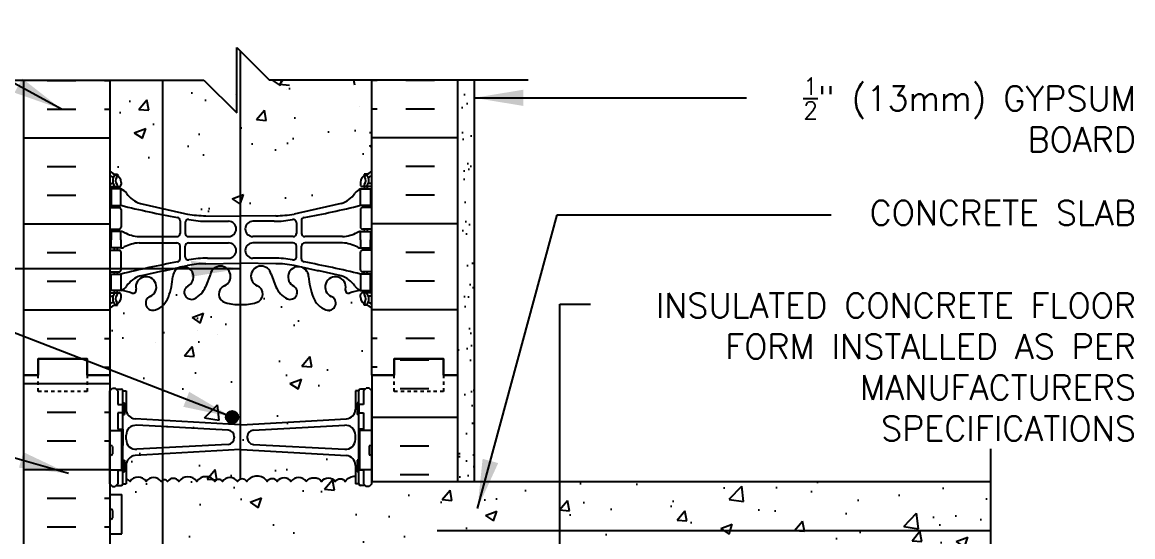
# Model space of a CAD drawing. Header units: inches. Extents: x 231.1 to 284, y 82.4 to 158.6.
# Drawn here: x 250.04 to 283.94, y 142.38 to 158.09 of the extents above; entities that cross this region are included whole.
import ezdxf

# ---------------------------------------------------------------- set-up
doc = ezdxf.new("R2010")
doc.units = ezdxf.units.IN
doc.header["$LTSCALE"] = 0.5
doc.header["$MEASUREMENT"] = 0
doc.linetypes.add('DASHED2', pattern=[0.375, 0.25, -0.125])
for name, color, linetype in [('HATCH', 12, 'Continuous'), ('line25', 2, 'Continuous'), ('LINE3', 3, 'Continuous'), ('LINE50', 5, 'Continuous'), ('LINE9', 9, 'Continuous'), ('TEXT', 4, 'Continuous'), ('Web_Edge', 9, 'Continuous')]:
    doc.layers.add(name, color=color, linetype=linetype)
doc.styles.add('DIM', font='romans.shx', dxfattribs={"width": 0.7})
doc.styles.add('ROMANS', font='romans.shx', dxfattribs={"height": 0.75})
doc.styles.get("Standard").update_dxf_attribs({"font": 'romans.shx', "height": 0.75})
doc.linetypes.add('STEEL', pattern='A,0.5,-0.2,["X",Standard,S=0.1,R=0,X=-0.1,Y=-0.05],-0.1', length=0.8)
doc.dimstyles.new('ext_8', dxfattribs={"dimscale": 8, "dimtxt": 0.09375, "dimasz": 0.09375, "dimexe": 0.09375, "dimexo": 0.0625, "dimgap": 0.0625, "dimtad": 1, "dimdec": 1, "dimzin": 3, "dimdsep": 46, "dimlunit": 4, "dimtxsty": 'DIM', "dimcen": 0.09, "dimdle": 0.09375, "dimclrt": 4, "dimadec": 0, "dimazin": 0, "dimtfac": 1, "dimtdec": 1, "dimtmove": 2, "dimatfit": 3, "dimfxl": 1, "dimfrac": 2, "dimtolj": 1, "dimtzin": 0, "dimarcsym": 0})

msp = doc.modelspace()

# ---------------------------------------------------------------- hatches: boundary and pattern name
at = {"layer": 'HATCH'}
h = msp.add_hatch(dxfattribs=at)
h.set_pattern_fill('AR-CONC', color=256, scale=0.5)
h.set_pattern_definition([(50, (0, 0), (3.5863, -0.31376), [0.375, -4.125]), (355, (0, 0), (-0.693757, 3.76096), [0.3, -3.3]), (100.4514, (0.299, -0.026), (2.892544, 3.4472), [0.3187, -3.50571]), (46.1842, (0, 1), (5.336207, -0.827596), [0.5625, -6.1875]), (96.6356, (0.4447, 0.931), (4.67331, 4.87059), [0.47805, -5.25857]), (351.1842, (0, 1), (4.67331, 4.87059), [0.45, -4.95]), (21, (0.5, 0.75), (2.984535, -2.013094), [0.375, -4.125]), (326, (0.5, 0.75), (1.216577, 3.62575), [0.3, -3.3]), (71.4514, (0.7487, 0.5822), (4.201112, 1.612656), [0.3187, -3.50571]), (37.5, (0, 0), (0.0607993, 1.6644693), [0, -3.26, 0, -3.35, 0, -3.3125]), (7.5, (0, 0), (1.315348, 1.972059), [0, -1.91, 0, -3.185, 0, -1.2625]), (327.5, (-1.115, 0), (2.669112, -0.1127744), [0, -1.25, 0, -3.9, 0, -5.175]), (317.5, (-1.615, 0), (2.91593, 0.500525), [0, -1.625, 0, -2.59, 0, -3.675])])
h.paths.add_polyline_path([(260.714, 131.013), (260.349, 131.013), (260.349, 131.083, -0.327813), (260.314, 131.131), (260.214, 131.131), (260.214, 131.692, 0.405043), (259.923, 131.992), (256.72, 132.175, 0.028618), (256.697, 132.175), (253.489, 131.991, 0.390098), (253.214, 131.692), (253.214, 131.131), (253.114, 131.131, -0.327813), (253.079, 131.083), (253.079, 131.013), (252.714, 131.013), (252.714, 129.318), (252.714, 127.283, 0.088416), (252.86, 127.186), (252.95, 127.186), (252.95, 127.144, -0.249069), (253.06, 126.937), (253.06, 126.87, -0.414214), (252.997, 126.807), (252.95, 126.807), (252.95, 126.737), (253.055, 126.737, 0.085348), (253.384, 126.813, -0.669601), (253.517, 126.692, 2.087231), (253.95, 126.917, -1), (254.114, 127.326, -0.21345), (254.506, 126.936, -0.069923), (254.643, 126.293, 1.629604), (255.114, 126.594, -1.059167), (255.32, 126.976, -0.16372), (255.642, 126.622), (255.785, 126.235, 1.612474), (256.216, 126.595, -0.734872), (256.239, 127.106, -0.068475), (256.714, 127.168, -0.068475), (257.188, 127.106, -0.734872), (257.211, 126.595, 1.612474), (257.642, 126.235), (257.785, 126.622, -0.16372), (258.107, 126.976, -1.059167), (258.313, 126.594, 1.629604), (258.784, 126.293, -0.069923), (258.921, 126.936, -0.21345), (259.313, 127.326, -1), (259.477, 126.917, 2.087231), (259.911, 126.692, -0.669601), (260.043, 126.813, 0.085348), (260.373, 126.737), (260.478, 126.737), (260.478, 126.807), (260.43, 126.807, -0.414214), (260.368, 126.87), (260.368, 126.937, -0.249069), (260.478, 127.144), (260.478, 127.186), (260.568, 127.186, 0.088416), (260.714, 127.283), (260.714, 129.318)])
h.paths.add_polyline_path([(260.714, 140.568), (260.714, 142.068), (279.609, 142.068), (279.609, 144.068), (260.714, 144.068), (260.714, 143.998), (260.634, 143.918), (260.544, 143.918), (260.514, 143.948), (260.364, 143.948, -0.414214), (260.314, 143.998), (260.214, 143.998), (260.214, 144.234, 0.243111), (259.905, 144.072, 0.520567), (259.599, 144.072, 0.520567), (259.18, 144.072, 0.48966), (258.714, 144.072, 0.48966), (258.247, 144.072, 0.520567), (257.828, 144.072, 0.520567), (257.522, 144.072, 0.520567), (256.901, 144.072, 0.520567), (256.609, 144.072, 0.520567), (256.154, 144.072, 0.520567), (255.927, 144.072, 0.520567), (255.372, 144.072, 0.520567), (254.826, 144.072, 0.520567), (254.48, 144.072, 0.520567), (254.28, 144.072, 0.520567), (253.825, 144.072, 0.520567), (253.333, 144.072, 0.174031), (253.214, 144.156), (253.214, 143.998), (253.114, 143.998, -0.414214), (253.064, 143.948), (252.914, 143.948), (252.884, 143.918), (252.794, 143.918), (252.714, 143.998), (252.714, 143.673), (253.079, 143.673), (253.079, 142.473), (252.714, 142.473), (252.714, 141.723), (253.079, 141.723), (253.079, 140.523), (252.714, 140.523), (252.714, 139.773), (253.079, 139.773), (253.079, 138.693), (252.714, 138.693), (252.714, 137.943), (253.079, 137.943), (253.079, 136.863), (252.714, 136.863), (252.714, 136.113), (253.079, 136.113), (253.079, 134.913), (252.714, 134.913), (252.714, 134.57, -0.556214), (252.978, 134.572, -0.520567), (253.333, 134.572, -0.520567), (253.825, 134.572, -0.520567), (254.28, 134.572, -0.520567), (254.48, 134.572, -0.520567), (254.826, 134.572, -0.520567), (255.372, 134.572, -0.520567), (255.927, 134.572, -0.520567), (256.154, 134.572, -0.520567), (256.609, 134.572, -0.520567), (256.901, 134.572, -0.520567), (257.522, 134.572, -0.520567), (257.828, 134.572, -0.520567), (258.247, 134.572, -0.520567), (258.685, 134.572, -0.520567), (259.122, 134.572, -0.520567), (259.541, 134.572, -0.520567), (259.847, 134.572, -0.520567), (260.468, 134.572, -0.613564), (260.714, 134.568), (260.714, 136.068)])
h.paths.add_polyline_path([(260.264, 144.718), (260.314, 144.718), (260.314, 146.118), (260.264, 146.118), (260.264, 146.468), (260.314, 146.468), (260.314, 146.838, -0.414214), (260.364, 146.888), (260.514, 146.888), (260.544, 146.918), (260.634, 146.918), (260.714, 146.838), (260.714, 147.318), (260.714, 149.352, 0.088416), (260.568, 149.449), (260.478, 149.449), (260.478, 149.491, -0.249069), (260.368, 149.698), (260.368, 149.766, -0.414214), (260.43, 149.828), (260.478, 149.828), (260.478, 149.898), (260.373, 149.898, 0.085348), (260.043, 149.823, -0.669601), (259.911, 149.943, 2.087231), (259.477, 149.718, -1), (259.313, 149.31, -0.21345), (258.921, 149.699, -0.068226), (258.785, 150.327, 1.753171), (258.334, 150.03, -0.940793), (258.131, 149.647, -0.173075), (257.785, 150.013), (257.642, 150.4, 1.612474), (257.211, 150.041, -0.734872), (257.188, 149.53, -0.068475), (256.714, 149.468, -0.068475), (256.239, 149.53, -0.734872), (256.216, 150.041, 1.612474), (255.785, 150.4), (255.642, 150.013, -0.173075), (255.296, 149.647, -0.940793), (255.093, 150.03, 1.753171), (254.642, 150.327, -0.068226), (254.506, 149.699, -0.21345), (254.114, 149.31, -1), (253.95, 149.718, 2.087231), (253.517, 149.943, -0.669601), (253.384, 149.823, 0.085348), (253.055, 149.898), (252.95, 149.898), (252.95, 149.828), (252.997, 149.828, -0.414214), (253.06, 149.766), (253.06, 149.698, -0.249069), (252.95, 149.491), (252.95, 149.449), (252.86, 149.449, 0.088416), (252.714, 149.352), (252.714, 147.318), (252.714, 146.838), (252.794, 146.918), (252.884, 146.918), (252.914, 146.888), (253.064, 146.888, -0.414214), (253.114, 146.838), (253.114, 146.468), (253.164, 146.468), (253.164, 146.118), (253.114, 146.118), (253.114, 144.718), (253.164, 144.718), (253.164, 144.368), (253.114, 144.368), (253.114, 143.998), (253.214, 143.998), (253.214, 144.156, -0.174031), (253.333, 144.072, -0.520567), (253.825, 144.072, -0.520567), (254.28, 144.072, -0.520567), (254.48, 144.072, -0.520567), (254.826, 144.072, -0.520567), (255.372, 144.072, -0.520567), (255.927, 144.072, -0.520567), (256.154, 144.072, -0.520567), (256.609, 144.072, -0.520567), (256.901, 144.072, -0.520567), (257.522, 144.072, -0.520567), (257.828, 144.072, -0.520567), (258.247, 144.072, -0.48966), (258.714, 144.072, -0.48966), (259.18, 144.072, -0.520567), (259.599, 144.072, -0.520567), (259.905, 144.072, -0.243111), (260.214, 144.234), (260.214, 143.998), (260.314, 143.998), (260.314, 144.368), (260.264, 144.368)])
h.paths.add_polyline_path([(256.914, 145.401), (256.914, 145.436, -0.390098), (257.097, 145.635), (259.889, 145.784, -0.438748), (260.214, 145.485), (260.214, 145.351, -0.438748), (259.889, 145.052), (257.097, 145.202, -0.390098)], flags=16)
h.paths.add_polyline_path([(256.33, 145.202), (253.538, 145.052, -0.438748), (253.214, 145.351), (253.214, 145.485, -0.438748), (253.538, 145.784), (256.33, 145.635, -0.390098), (256.514, 145.436), (256.514, 145.401, -0.390098)], flags=16)
edge = h.paths.add_edge_path()
edge.add_line((260.478, 153.405), (260.478, 153.447))
edge.add_line((260.478, 153.447), (260.568, 153.447))
edge.add_arc((260.368, 153.905), 0.5, 293.5782, 313.7891)
edge.add_line((260.714, 153.544), (260.714, 156.318))
edge.add_line((260.714, 156.318), (257.589, 156.318))
edge.add_line((257.589, 156.318), (256.589, 157.318))
edge.add_line((256.589, 157.318), (256.589, 155.318))
edge.add_line((256.589, 155.318), (255.589, 156.318))
edge.add_line((255.589, 156.318), (252.714, 156.318))
edge.add_line((252.714, 156.318), (252.714, 153.544))
edge.add_arc((253.06, 153.905), 0.5, 226.2109, 246.4218)
edge.add_line((252.86, 153.447), (252.95, 153.447))
edge.add_line((252.95, 153.447), (252.95, 153.405))
edge.add_arc((252.81, 153.198), 0.25, 0, 55.9442, ccw=False)
edge.add_line((253.06, 153.198), (253.06, 153.131))
edge.add_arc((252.997, 153.131), 0.0625, -90, 0, ccw=False)
edge.add_line((252.997, 153.068), (252.95, 153.068))
edge.add_line((252.95, 153.068), (252.95, 152.998))
edge.add_line((252.95, 152.998), (253.055, 152.998))
edge.add_arc((252.932, 152.656), 0.364, 34.9775, 70.3387, ccw=False)
edge.add_arc((253.855, 153.267), 0.743, 212.7919, 253.8107)
edge.add_spline(control_points=[(253.648, 152.553), (255.085, 152.232)], knot_values=[0, 0, 1, 1], degree=1, periodic=0)
edge.add_arc((255.642, 155.164), 2.984, 259.2546, 270.0995)
edge.add_line((255.647, 152.18), (256.714, 152.164))
edge.add_line((256.714, 152.164), (257.78, 152.18))
edge.add_arc((257.785, 155.164), 2.984, 269.9005, 280.7454)
edge.add_spline(control_points=[(258.342, 152.232), (259.779, 152.553)], knot_values=[0, 0, 1, 1], degree=1, periodic=0)
edge.add_arc((259.572, 153.267), 0.743, 286.1893, 327.2081)
edge.add_arc((260.495, 152.656), 0.364, 109.6613, 145.0225, ccw=False)
edge.add_line((260.373, 152.998), (260.478, 152.998))
edge.add_line((260.478, 152.998), (260.478, 153.068))
edge.add_line((260.478, 153.068), (260.43, 153.068))
edge.add_arc((260.43, 153.131), 0.0625, 180, 270, ccw=False)
edge.add_line((260.368, 153.131), (260.368, 153.198))
edge.add_arc((260.618, 153.198), 0.25, 124.0558, 180, ccw=False)
h.paths.add_polyline_path([(260.214, 133.971), (260.314, 133.971, -0.327813), (260.349, 134.019), (260.349, 134.163), (260.714, 134.163), (260.714, 134.568, 0.613564), (260.468, 134.572, 0.520567), (259.847, 134.572, 0.520567), (259.541, 134.572, 0.520567), (259.122, 134.572, 0.520567), (258.685, 134.572, 0.520567), (258.247, 134.572, 0.520567), (257.828, 134.572, 0.520567), (257.522, 134.572, 0.520567), (256.901, 134.572, 0.520567), (256.609, 134.572, 0.520567), (256.154, 134.572, 0.520567), (255.927, 134.572, 0.520567), (255.372, 134.572, 0.520567), (254.826, 134.572, 0.520567), (254.48, 134.572, 0.520567), (254.28, 134.572, 0.520567), (253.825, 134.572, 0.520567), (253.333, 134.572, 0.520567), (252.978, 134.572, 0.556214), (252.714, 134.57), (252.714, 134.163), (253.079, 134.163), (253.079, 134.019, -0.327813), (253.114, 133.971), (253.214, 133.971), (253.214, 133.41, 0.390098), (253.489, 133.111), (256.697, 132.928, 0.020761), (256.714, 132.927, 0.020761), (256.73, 132.928), (259.938, 133.111, 0.390098), (260.214, 133.41)])
h = msp.add_hatch(dxfattribs=at)
h.set_pattern_fill('AR-SAND', color=256, scale=0.5, style=0)
h.set_pattern_definition([(37.5, (65.58086, 1.6578), (-0.0314967, 0.963412), [0, -0.76, 0, -0.85, 0, -0.8125]), (7.5, (65.5809, 1.6578), (0.8848884, 1.411073), [0, -0.41, 0, -0.685, 0, -0.2625]), (327.5, (64.9659, 1.6578), (1.557071, 0.0028295), [0, -0.25, 0, -0.9, 0, -1.175]), (317.5, (64.9659, 1.6578), (1.503063, 0.438838), [0, -0.125, 0, -0.59, 0, -0.675])])
h.paths.add_polyline_path([(263.339, 144.068), (263.839, 144.068), (263.839, 156.318), (263.339, 156.318), (263.339, 147.318)])
h = msp.add_hatch(dxfattribs=at)
h.set_pattern_fill('INSUL', color=256, scale=7, style=0)
h.set_pattern_definition([(0, (-2673.448, -267.692), (0, 2.625), []), (0, (-2673.448, -266.817), (0, 2.625), [0.875, -0.875]), (0, (-2673.448, -265.942), (0, 2.625), [0.875, -0.875])])
h.paths.add_polyline_path([(250.089, 129.318), (250.526, 129.318), (250.526, 129.818), (252.026, 129.818), (252.026, 129.318), (252.714, 129.318), (252.714, 147.318), (252.026, 147.318), (252.026, 147.818), (250.526, 147.818), (250.526, 147.318), (250.089, 147.318)])
h = msp.add_hatch(dxfattribs=at)
h.set_pattern_fill('INSUL', color=256, scale=7, style=0)
h.set_pattern_definition([(0, (65.5809, 1.6578), (0, 2.625), []), (0, (65.5809, 2.5328), (0, 2.625), [0.875, -0.875]), (0, (65.5809, 3.4078), (0, 2.625), [0.875, -0.875])])
h.paths.add_polyline_path([(263.339, 147.318), (262.901, 147.318), (262.901, 147.818), (261.401, 147.818), (261.401, 147.318), (260.714, 147.318), (260.714, 144.068), (263.339, 144.068)])
h.paths.add_polyline_path([(263.339, 134.568), (260.714, 134.568), (260.714, 129.318), (261.401, 129.318), (261.401, 129.818), (262.901, 129.818), (262.901, 129.318), (263.339, 129.318)])
h = msp.add_hatch(dxfattribs=at)
h.set_pattern_fill('AR-CONC', color=256, scale=0.5, style=0)
h.set_pattern_definition([(50, (60.4165, 0.0758), (3.5863, -0.31376), [0.375, -4.125]), (355, (60.4165, 0.0758), (-0.693757, 3.76096), [0.3, -3.3]), (100.4514, (60.7153, 0.0497), (2.892547, 3.4472), [0.3187, -3.50571]), (46.1842, (60.4165, 1.076), (5.336205, -0.827595), [0.5625, -6.1875]), (96.6356, (60.861, 1.007), (4.67331, 4.87059), [0.47805, -5.25856]), (351.1842, (60.4165, 1.076), (4.67331, 4.87059), [0.45, -4.95]), (21, (60.9165, 0.8258), (2.984535, -2.013094), [0.375, -4.125]), (326, (60.9165, 0.8258), (1.216577, 3.62575), [0.3, -3.3]), (71.4514, (61.165, 0.658), (4.201113, 1.612652), [0.3187, -3.50571]), (37.5, (60.4165, 0.0758), (0.060799, 1.664469), [0, -3.26, 0, -3.35, 0, -3.3125]), (7.5, (60.4165, 0.0758), (1.315348, 1.972059), [0, -1.91, 0, -3.185, 0, -1.2625]), (327.5, (59.3015, 0.0758), (2.669112, -0.112774), [0, -1.25, 0, -3.9, 0, -5.175]), (317.5, (58.8015, 0.0758), (2.91593, 0.500525), [0, -1.625, 0, -2.59, 0, -3.675])])
h.paths.add_polyline_path([(255.514, 145.583, 0.390098), (255.33, 145.782), (253.538, 145.931, 0.438748), (253.214, 145.632), (253.214, 145.498, 0.438748), (253.538, 145.199), (255.33, 145.348, 0.390098), (255.514, 145.548)])
h = msp.add_hatch(dxfattribs=at)
h.set_pattern_fill('AR-CONC', color=256, scale=0.5, style=0)
h.set_pattern_definition([(50, (252.5975, 123.0403), (3.5863, -0.31376), [0.375, -4.125]), (355, (252.5975, 123.0403), (-0.69376, 3.76096), [0.3, -3.3]), (100.451, (252.8964, 123.014), (2.89255, 3.4472), [0.3187, -3.5057]), (46.184, (252.5975, 124.0403), (5.3362, -0.8276), [0.5625, -6.1875]), (96.636, (253.042, 123.9713), (4.6733, 4.8706), [0.478, -5.2586]), (351.184, (252.5975, 124.0403), (4.6733, 4.8706), [0.45, -4.95]), (21, (253.0975, 123.7903), (2.98454, -2.0131), [0.375, -4.125]), (326, (253.0975, 123.7903), (1.2166, 3.62575), [0.3, -3.3]), (71.451, (253.3462, 123.6226), (4.2011, 1.61265), [0.3187, -3.5057]), (37.5, (252.5975, 123.0403), (0.0608, 1.66447), [0, -3.26, 0, -3.35, 0, -3.3125]), (7.5, (252.5975, 123.0403), (1.31535, 1.97206), [0, -1.91, 0, -3.185, 0, -1.2625]), (327.5, (251.4825, 123.0403), (2.66911, -0.112774), [0, -1.25, 0, -3.9, 0, -5.175]), (317.5, (250.9825, 123.0403), (2.91593, 0.50052), [0, -1.625, 0, -2.59, 0, -3.675])])
h.paths.add_polyline_path([(254.323, 144.906), (253.489, 144.858, 0.390098), (253.214, 144.559), (253.214, 144.156, -0.174031), (253.333, 144.072, -0.520567), (253.825, 144.072, -0.520567), (254.28, 144.072, -0.120242), (254.323, 144.11)])
at = {"layer": 'LINE3'}
msp.add_hatch(color=256, dxfattribs=at).paths.add_polyline_path([(256.636, 146.037, 1), (256.261, 146.037, 1)])

# ---------------------------------------------------------------- linework, layer by layer
at = {"layer": 'HATCH'}
for p, q in [((250.802, 156.308), (251.677, 156.308)), ((252.552, 156.308), (252.714, 156.308)), ((257.898, 156.196), (258, 156.318)), ((260.197, 156.168), (260.169, 156.318)), ((260.875, 156.308), (260.714, 156.308)), ((262.625, 156.308), (261.75, 156.308)), ((257.898, 156.196), (258.197, 156.17)), ((258.109, 156.043), (258.109, 156.043)), ((256.552, 155.883), (256.552, 155.883)), ((250.802, 155.433), (251.677, 155.433)), ((252.552, 155.433), (252.714, 155.433)), ((260.334, 155.516), (260.334, 155.516)), ((260.875, 155.433), (260.714, 155.433)), ((262.625, 155.433), (261.75, 155.433)), ((250.089, 154.558), (252.714, 154.558)), ((263.339, 154.558), (260.714, 154.558)), ((250.802, 153.683), (251.677, 153.683)), ((262.625, 153.683), (261.75, 153.683)), ((250.802, 152.808), (251.677, 152.808)), ((262.625, 152.808), (261.75, 152.808)), ((250.089, 151.933), (252.714, 151.933)), ((263.339, 151.933), (260.714, 151.933)), ((250.802, 151.058), (251.677, 151.058)), ((262.625, 151.058), (261.75, 151.058)), ((250.802, 150.183), (251.677, 150.183)), ((262.625, 150.183), (261.75, 150.183)), ((250.089, 149.308), (252.714, 149.308)), ((263.339, 149.308), (260.714, 149.308)), ((255.403, 148.684), (255.403, 148.684)), ((255.993, 148.569), (255.993, 148.569)), ((250.802, 148.433), (251.677, 148.433)), ((252.552, 148.433), (252.714, 148.433)), ((254.1, 148.319), (254.1, 148.319)), ((260.875, 148.433), (260.714, 148.433)), ((262.625, 148.433), (261.75, 148.433)), ((252.552, 147.558), (252.714, 147.558)), ((260.875, 147.558), (260.714, 147.558))]:
    msp.add_line(p, q, dxfattribs=at)
for points in [[(258.714, 144.072, 0.48966), (258.247, 144.072, 0.520567), (257.828, 144.072, 0.520567), (257.522, 144.072, 0.520567), (256.901, 144.072, 0.520567), (256.609, 144.072, 0.520567), (256.154, 144.072, 0.520567), (255.927, 144.072, 0.520567), (255.372, 144.072, 0.520567), (254.826, 144.072, 0.520567), (254.48, 144.072, 0.520567), (254.28, 144.072, 0.520567), (253.825, 144.072, 0.520567), (253.333, 144.072, 0.174031), (253.214, 144.156, 0.174031)], [(258.714, 144.072, -0.48966), (259.18, 144.072, -0.520567), (259.599, 144.072, -0.520567), (259.905, 144.072, -0.243111), (260.214, 144.234, -0.243111)]]:
    msp.add_lwpolyline(points, format="xyb", dxfattribs=at)
at = {"layer": 'line25'}
for p, q in [((252.714, 156.318), (252.714, 147.318)), ((260.714, 147.318), (260.714, 156.318)), ((252.714, 147.318), (252.714, 129.318)), ((260.714, 147.318), (260.714, 144.068)), ((252.714, 145.623), (253.079, 145.623)), ((253.079, 144.423), (253.079, 145.623)), ((260.714, 145.623), (260.349, 145.623)), ((260.349, 144.423), (260.349, 145.623)), ((252.714, 144.423), (253.079, 144.423)), ((260.714, 144.423), (260.349, 144.423)), ((260.714, 144.068), (279.609, 144.068)), ((252.714, 143.673), (253.079, 143.673)), ((253.079, 142.473), (253.079, 143.673)), ((252.714, 142.473), (253.079, 142.473))]:
    msp.add_line(p, q, dxfattribs=at)
at = {"layer": 'LINE3'}
for p, q in [((256.697, 157.209), (256.697, 144.138)), ((254.323, 156.318), (254.323, 120.318))]:
    msp.add_line(p, q, dxfattribs=at)
at = {"layer": 'LINE3', "linetype": 'STEEL'}
msp.add_line((279.609, 142.568), (262.714, 142.568), dxfattribs=at)
at = {"layer": 'LINE3'}
msp.add_circle((256.448, 146.037), 0.188, dxfattribs=at)
at = {"layer": 'LINE50'}
for p, q in [((250.089, 147.318), (250.089, 156.318)), ((263.339, 147.318), (263.339, 156.318)), ((250.089, 129.318), (250.089, 147.318)), ((263.339, 144.068), (263.339, 147.318))]:
    msp.add_line(p, q, dxfattribs=at)
for points in [[(250.089, 147.318), (250.526, 147.318), (250.526, 147.818), (252.026, 147.818), (252.026, 147.318), (252.714, 147.318)], [(252.714, 147.318), (252.026, 147.318), (252.026, 147.818), (250.526, 147.818), (250.526, 147.318), (250.089, 147.318)], [(263.339, 147.318), (262.901, 147.318), (262.901, 147.818), (261.401, 147.818), (261.401, 147.318), (260.714, 147.318)], [(260.714, 147.318), (261.401, 147.318), (261.401, 147.818), (262.901, 147.818), (262.901, 147.318), (263.339, 147.318)]]:
    msp.add_lwpolyline(points, dxfattribs=at)
at = {"layer": 'LINE9'}
for p, q in [((256.589, 155.318), (256.589, 157.318)), ((256.589, 157.318), (257.589, 156.318)), ((247.694, 156.318), (255.589, 156.318)), ((255.589, 156.318), (256.589, 155.318)), ((265.483, 156.318), (257.589, 156.318)), ((263.839, 156.318), (263.839, 144.068)), ((252.714, 146.838), (252.794, 146.918)), ((252.714, 143.998), (252.714, 146.838)), ((252.794, 146.918), (252.884, 146.918)), ((252.964, 146.838), (252.884, 146.918)), ((252.914, 146.888), (253.064, 146.888)), ((252.964, 146.888), (253.064, 146.888)), ((252.964, 146.838), (252.964, 146.418)), ((253.114, 146.838), (253.214, 146.838)), ((253.114, 143.998), (253.114, 146.838)), ((253.114, 146.818), (253.114, 146.818)), ((253.214, 146.838), (253.214, 146.278)), ((260.214, 146.838), (260.214, 146.278)), ((260.314, 146.838), (260.214, 146.838)), ((260.314, 143.998), (260.314, 146.838)), ((260.314, 146.818), (260.314, 146.818)), ((260.464, 146.888), (260.364, 146.888)), ((260.514, 146.888), (260.364, 146.888)), ((260.464, 146.838), (260.544, 146.918)), ((260.464, 146.838), (260.464, 146.418)), ((260.634, 146.918), (260.544, 146.918)), ((260.714, 146.838), (260.634, 146.918)), ((260.714, 143.998), (260.714, 146.838)), ((253.114, 146.468), (253.164, 146.468)), ((253.164, 146.468), (253.164, 146.118)), ((260.314, 146.468), (260.264, 146.468)), ((260.264, 146.468), (260.264, 146.118)), ((252.964, 146.168), (252.964, 145.668)), ((260.464, 146.168), (260.464, 145.668)), ((253.114, 146.118), (253.164, 146.118)), ((256.697, 145.795), (253.489, 145.979)), ((256.33, 145.635), (253.538, 145.784)), ((256.73, 145.795), (259.938, 145.979)), ((257.097, 145.635), (259.889, 145.784)), ((260.314, 146.118), (260.264, 146.118)), ((253.214, 145.351), (253.214, 145.485)), ((260.214, 145.351), (260.214, 145.485)), ((252.714, 145.133), (252.714, 144.913)), ((252.754, 145.173), (252.754, 145.173)), ((252.794, 145.133), (252.794, 144.913)), ((256.33, 145.202), (253.538, 145.052)), ((256.514, 145.436), (256.514, 145.401)), ((256.914, 145.436), (256.914, 145.401)), ((257.097, 145.202), (259.889, 145.052)), ((260.634, 145.133), (260.634, 144.913)), ((260.674, 145.173), (260.674, 145.173)), ((260.714, 145.133), (260.714, 144.913)), ((252.714, 145.078), (252.714, 145.078)), ((252.714, 144.968), (252.714, 144.968)), ((252.754, 144.873), (252.754, 144.873)), ((256.697, 145.042), (253.489, 144.858)), ((256.73, 145.042), (259.938, 144.858)), ((260.634, 145.078), (260.634, 145.078)), ((260.634, 144.968), (260.634, 144.968)), ((260.674, 144.873), (260.674, 144.873)), ((253.114, 144.718), (253.164, 144.718)), ((253.164, 144.718), (253.164, 144.368)), ((253.214, 144.559), (253.214, 143.998)), ((260.214, 144.559), (260.214, 143.998)), ((260.264, 144.718), (260.264, 144.368)), ((260.314, 144.718), (260.264, 144.718)), ((252.964, 144.418), (252.964, 143.998)), ((253.114, 144.368), (253.164, 144.368)), ((260.314, 144.368), (260.264, 144.368)), ((260.464, 144.418), (260.464, 143.998)), ((252.714, 143.998), (252.794, 143.918)), ((252.794, 143.918), (252.884, 143.918)), ((252.964, 143.998), (252.884, 143.918)), ((252.914, 143.948), (253.064, 143.948)), ((252.964, 143.948), (253.064, 143.948)), ((253.114, 143.998), (253.214, 143.998)), ((260.314, 143.998), (260.214, 143.998)), ((260.514, 143.948), (260.364, 143.948)), ((260.464, 143.948), (260.364, 143.948)), ((260.464, 143.998), (260.544, 143.918)), ((260.634, 143.918), (260.544, 143.918)), ((260.714, 143.998), (260.634, 143.918)), ((252.714, 143.183), (252.714, 142.963)), ((252.714, 143.128), (252.714, 143.128)), ((252.754, 143.223), (252.754, 143.223)), ((252.794, 143.183), (252.794, 142.963)), ((252.714, 143.018), (252.714, 143.018)), ((252.754, 142.923), (252.754, 142.923))]:
    msp.add_line(p, q, dxfattribs=at)
at = {"layer": 'LINE9', "linetype": 'DASHED2', "ltscale": 0.15}
for points in [[(252.026, 147.318), (252.026, 147.318), (252.026, 146.818), (250.526, 146.818), (250.526, 147.318), (250.526, 147.318)], [(262.901, 147.318), (262.901, 147.318), (262.901, 146.818), (261.401, 146.818), (261.401, 147.318), (261.401, 147.318)]]:
    msp.add_lwpolyline(points, dxfattribs=at)
at = {"layer": 'LINE9'}
for points in [[(252.964, 146.418), (253.114, 146.418), (253.114, 146.168), (252.964, 146.168)], [(260.464, 146.418), (260.314, 146.418), (260.314, 146.168), (260.464, 146.168)], [(252.964, 145.668), (252.964, 145.668), (253.114, 145.668), (253.114, 145.168), (253.079, 145.168)], [(260.464, 145.668), (260.464, 145.668), (260.314, 145.668), (260.314, 145.168), (260.349, 145.168)], [(279.609, 133.568), (279.609, 138.318), (278.609, 139.318), (280.609, 139.318), (279.609, 140.318), (279.609, 145.068)], [(252.964, 144.418), (253.114, 144.418), (253.114, 144.668), (253.079, 144.668)], [(260.464, 144.418), (260.314, 144.418), (260.314, 144.668), (260.349, 144.668)]]:
    msp.add_lwpolyline(points, dxfattribs=at)
for centre, radius, start, end in [((253.064, 146.838), 0.05, 0, 90), ((260.364, 146.838), 0.05, 90, 180), ((253.514, 146.278), 0.3, 180, 265.2426), ((259.914, 146.278), 0.3, 274.7574, 0), ((253.514, 145.485), 0.3, 85.2426, 180), ((256.714, 145.994), 0.2, 265.2426, 270), ((256.714, 145.994), 0.2, 270, 274.7574), ((259.914, 145.485), 0.3, 0, 94.7574), ((256.314, 145.436), 0.2, 0, 85.2426), ((257.114, 145.436), 0.2, 94.7574, 180), ((252.754, 145.133), 0.04, 90, 180), ((252.754, 145.133), 0.04, 0, 90), ((253.514, 145.351), 0.3, 180, 274.7574), ((256.314, 145.401), 0.2, 274.7574, 0), ((257.114, 145.401), 0.2, 180, 265.2426), ((259.914, 145.351), 0.3, 265.2426, 0), ((260.674, 145.133), 0.04, 90, 180), ((260.674, 145.133), 0.04, 0, 90), ((252.754, 144.913), 0.04, 180, 270), ((252.754, 144.913), 0.04, 270, 0), ((253.514, 144.559), 0.3, 94.7574, 180), ((256.714, 144.843), 0.2, 90, 94.7574), ((256.714, 144.843), 0.2, 85.2426, 90), ((259.914, 144.559), 0.3, 0, 85.2426), ((260.674, 144.913), 0.04, 180, 270), ((260.674, 144.913), 0.04, 270, 0), ((253.064, 143.998), 0.05, 270, 0), ((260.364, 143.998), 0.05, 180, 270), ((252.754, 143.183), 0.04, 90, 180), ((252.754, 143.183), 0.04, 0, 90), ((252.754, 142.963), 0.04, 180, 270), ((252.754, 142.963), 0.04, 270, 0)]:
    msp.add_arc(centre, radius, start, end, dxfattribs=at)
at = {"layer": 'Web_Edge'}
for p, q in [((252.86, 153.447), (252.95, 153.447)), ((252.95, 153.447), (252.95, 153.405)), ((260.568, 153.447), (260.478, 153.447)), ((260.478, 153.447), (260.478, 153.405)), ((252.714, 153.168), (252.791, 153.168)), ((252.714, 153.068), (252.997, 153.068)), ((252.86, 153.068), (252.86, 152.998)), ((252.95, 153.068), (252.95, 152.998)), ((253.06, 153.198), (253.06, 153.131)), ((260.368, 153.198), (260.368, 153.131)), ((260.714, 153.068), (260.43, 153.068)), ((260.478, 153.068), (260.478, 152.998)), ((260.568, 153.068), (260.568, 152.998)), ((260.714, 153.168), (260.636, 153.168)), ((252.714, 152.428), (252.997, 152.428)), ((252.86, 152.498), (252.86, 152.428)), ((252.95, 152.498), (252.95, 152.428)), ((253.06, 152.366), (253.06, 151.831)), ((260.368, 152.366), (260.368, 151.831)), ((260.714, 152.428), (260.43, 152.428)), ((260.478, 152.498), (260.478, 152.428)), ((260.568, 152.498), (260.568, 152.428)), ((254.862, 152.028), (254.862, 151.643)), ((255.014, 151.966), (255.014, 151.643)), ((255.647, 152.18), (256.714, 152.164)), ((255.694, 152.012), (256.341, 152.012)), ((257.78, 152.18), (256.714, 152.164)), ((257.733, 152.012), (257.086, 152.012)), ((258.413, 151.966), (258.413, 151.643)), ((258.566, 152.028), (258.566, 151.643)), ((252.714, 151.768), (252.997, 151.768)), ((252.86, 151.768), (252.86, 151.698)), ((252.95, 151.768), (252.95, 151.698)), ((260.714, 151.768), (260.43, 151.768)), ((260.478, 151.768), (260.478, 151.698)), ((260.568, 151.768), (260.568, 151.698)), ((253.607, 151.543), (254.762, 151.543)), ((253.607, 151.354), (254.762, 151.353)), ((254.862, 150.868), (254.862, 151.253)), ((255.014, 150.93), (255.014, 151.253)), ((255.114, 151.543), (256.341, 151.543)), ((255.114, 151.353), (256.341, 151.353)), ((258.313, 151.543), (257.086, 151.543)), ((258.313, 151.353), (257.086, 151.353)), ((258.413, 150.93), (258.413, 151.253)), ((258.566, 150.868), (258.566, 151.253)), ((259.82, 151.543), (258.665, 151.543)), ((259.82, 151.354), (258.665, 151.353)), ((252.714, 151.128), (252.997, 151.128)), ((252.86, 151.128), (252.86, 151.198)), ((252.95, 151.128), (252.95, 151.198)), ((253.06, 150.531), (253.06, 151.066)), ((255.694, 150.884), (256.341, 150.884)), ((257.733, 150.884), (257.086, 150.884)), ((260.368, 150.531), (260.368, 151.066)), ((260.714, 151.128), (260.43, 151.128)), ((260.478, 151.128), (260.478, 151.198)), ((260.568, 151.128), (260.568, 151.198)), ((255.647, 150.716), (256.714, 150.732)), ((257.78, 150.716), (256.714, 150.732)), ((252.714, 150.468), (252.997, 150.468)), ((252.86, 150.398), (252.86, 150.468)), ((252.95, 150.398), (252.95, 150.468)), ((255.785, 150.4), (255.642, 150.013)), ((257.642, 150.4), (257.785, 150.013)), ((260.714, 150.468), (260.43, 150.468)), ((260.478, 150.398), (260.478, 150.468)), ((260.568, 150.398), (260.568, 150.468)), ((252.86, 149.828), (252.86, 149.898)), ((252.95, 149.828), (252.95, 149.898)), ((260.478, 149.828), (260.478, 149.898)), ((260.568, 149.828), (260.568, 149.898)), ((252.714, 149.828), (252.997, 149.828)), ((252.714, 149.728), (252.791, 149.728)), ((253.06, 149.698), (253.06, 149.766)), ((260.368, 149.698), (260.368, 149.766)), ((260.714, 149.828), (260.43, 149.828)), ((260.714, 149.728), (260.636, 149.728)), ((252.86, 149.449), (252.95, 149.449)), ((252.95, 149.449), (252.95, 149.491)), ((260.478, 149.449), (260.478, 149.491)), ((260.568, 149.449), (260.478, 149.449))]:
    msp.add_line(p, q, dxfattribs=at)
for points in [[(252.755, 152.498), (253.055, 152.498), (253.055, 152.998), (252.755, 152.998)], [(260.673, 152.498), (260.373, 152.498), (260.373, 152.998), (260.673, 152.998)], [(252.755, 150.398), (253.055, 150.398), (253.055, 149.898), (252.755, 149.898)], [(260.673, 150.398), (260.373, 150.398), (260.373, 149.898), (260.673, 149.898)]]:
    msp.add_lwpolyline(points, close=True, dxfattribs=at)
for points in [[(253.055, 151.448), (253.055, 151.698), (252.755, 151.698), (252.755, 151.448)], [(260.373, 151.448), (260.373, 151.698), (260.673, 151.698), (260.673, 151.448)], [(253.055, 151.448), (253.055, 151.198), (252.755, 151.198), (252.755, 151.448)], [(260.373, 151.448), (260.373, 151.198), (260.673, 151.198), (260.673, 151.448)]]:
    msp.add_lwpolyline(points, dxfattribs=at)
for centre, radius, start, end in [((253.06, 153.905), 0.5, 226.2109, 250.5288), ((253.06, 153.905), 0.6, 234.7832, 245.0748), ((253.053, 153.253), 0.25, 140.1145, 222.4609), ((252.798, 153.342), 0.021, 343.464, 63.9957), ((252.896, 153.384), 0.045, 321.448, 139.1879), ((252.81, 153.198), 0.25, 0, 70.5288), ((253.053, 153.253), 0.16, 140.0001, 222.4609), ((260.618, 153.198), 0.25, 109.4712, 180), ((260.532, 153.384), 0.045, 40.8121, 218.552), ((260.374, 153.253), 0.16, 317.5391, 39.9999), ((260.368, 153.905), 0.5, 289.4712, 313.7891), ((260.374, 153.253), 0.25, 317.5391, 39.8855), ((260.63, 153.342), 0.021, 116.0043, 196.536), ((260.368, 153.905), 0.6, 294.9252, 305.2168), ((252.792, 153.188), 0.0196, 269.4032, 15.4901), ((252.902, 153.114), 0.045, 222.4609, 42.4609), ((252.997, 153.131), 0.0625, 270, 0), ((252.932, 152.656), 0.364, 34.9775, 70.3387), ((260.495, 152.656), 0.364, 109.6613, 145.0225), ((260.43, 153.131), 0.0625, 180, 270), ((260.525, 153.114), 0.045, 137.5391, 317.5391), ((260.636, 153.188), 0.0196, 164.5099, 270.5968), ((253.855, 153.267), 0.743, 212.7919, 253.8107), ((259.572, 153.267), 0.743, 286.1893, 327.2081), ((252.997, 152.366), 0.0625, 0, 90), ((259.863, 179.919), 28.253, 256.0552, 259.6343), ((255.642, 155.164), 2.984, 259.2546, 270.0995), ((257.785, 155.164), 2.984, 269.9005, 280.7454), ((253.564, 179.919), 28.253, 280.3657, 283.9448), ((260.43, 152.366), 0.0625, 90, 180), ((254.762, 152.028), 0.1, 360, 79.6343), ((255.114, 151.966), 0.1, 79.2546, 180), ((255.689, 154.996), 2.984, 259.2546, 270.0995), ((256.341, 151.778), 0.234, 270, 90), ((257.086, 151.778), 0.234, 90, 270), ((257.738, 154.996), 2.984, 269.9005, 280.7454), ((258.313, 151.966), 0.1, 0, 100.7454), ((258.666, 152.028), 0.1, 100.3657, 180), ((252.997, 151.831), 0.0625, 270, 0), ((253.05, 151.479), 0.219, 60.4937, 88.92), ((253.692, 152.699), 1.16, 242.5844, 265.8032), ((254.762, 151.643), 0.1, 270.0388, 360), ((255.114, 151.643), 0.1, 180, 270), ((258.313, 151.643), 0.1, 270, 0), ((258.666, 151.643), 0.1, 180, 269.9612), ((259.735, 152.699), 1.16, 274.1968, 297.4156), ((260.377, 151.479), 0.219, 91.08, 119.5063), ((260.43, 151.831), 0.0625, 180, 270), ((253.05, 151.417), 0.219, 271.08, 299.5063), ((253.692, 150.197), 1.16, 94.1968, 117.4156), ((254.762, 151.253), 0.1, 0, 89.9612), ((255.114, 151.253), 0.1, 90, 180), ((256.341, 151.119), 0.234, 270, 90), ((257.086, 151.119), 0.234, 90, 270), ((258.313, 151.253), 0.1, 0, 90), ((258.666, 151.253), 0.1, 90.0388, 180), ((259.735, 150.197), 1.16, 62.5844, 85.8032), ((260.377, 151.417), 0.219, 240.4937, 268.92), ((252.997, 151.066), 0.0625, 0, 90), ((254.762, 150.868), 0.1, 280.3657, 0), ((255.114, 150.93), 0.1, 180, 280.7454), ((255.689, 147.9), 2.984, 89.9005, 100.7454), ((257.738, 147.9), 2.984, 79.2546, 90.0995), ((258.313, 150.93), 0.1, 259.2546, 0), ((258.666, 150.868), 0.1, 180, 259.6343), ((260.43, 151.066), 0.0625, 90, 180), ((252.997, 150.531), 0.0625, 270, 0), ((259.863, 122.978), 28.253, 100.3657, 103.9448), ((254.955, 150.312), 0.314, 296.0652, 177.2643), ((255.642, 147.732), 2.984, 89.9005, 100.7454), ((256.09, 150.328), 0.314, 293.8084, 166.5854), ((257.337, 150.328), 0.314, 13.4146, 246.1916), ((257.785, 147.732), 2.984, 79.2546, 90.0995), ((258.472, 150.312), 0.314, 2.7357, 243.9348), ((253.564, 122.978), 28.253, 76.0552, 79.6343), ((260.43, 150.531), 0.0625, 180, 270), ((253.855, 149.63), 0.743, 106.1893, 147.2081), ((253.824, 150.005), 0.314, 293.8084, 191.4114), ((252.284, 150.508), 2.365, 339.9985, 355.6105), ((261.143, 150.508), 2.365, 184.3895, 200.0015), ((259.603, 150.005), 0.314, 348.5886, 246.1916), ((259.572, 149.63), 0.743, 32.7919, 73.8107), ((252.932, 150.241), 0.364, 289.6613, 325.0225), ((253, 148.902), 0.997, 66.8533, 86.8462), ((253.426, 149.91), 0.0968, 249.5669, 19.8449), ((255.206, 149.845), 0.217, 121.463, 294.4736), ((254.955, 150.315), 0.75, 297.0295, 336.3062), ((256.308, 149.789), 0.268, 109.9662, 255.2108), ((257.119, 149.789), 0.268, 284.7892, 70.0338), ((258.472, 150.315), 0.75, 203.6938, 242.9705), ((258.221, 149.845), 0.217, 245.5264, 58.537), ((260.002, 149.91), 0.0968, 160.1551, 290.4331), ((260.427, 148.902), 0.997, 93.1538, 113.1467), ((260.495, 150.241), 0.364, 214.9775, 250.3387), ((253.06, 148.991), 0.6, 114.9252, 125.2168), ((252.792, 149.709), 0.0196, 344.5099, 90.5968), ((253.053, 149.644), 0.25, 137.5391, 219.8855), ((252.798, 149.554), 0.021, 296.0043, 16.536), ((252.896, 149.513), 0.045, 220.8121, 38.552), ((252.902, 149.782), 0.045, 317.5391, 137.5391), ((253.053, 149.644), 0.16, 137.5391, 219.9999), ((252.81, 149.698), 0.25, 289.4712, 360), ((252.997, 149.766), 0.0625, 360, 90), ((254.032, 149.514), 0.22, 111.8037, 291.8037), ((253.875, 149.943), 0.677, 290.6803, 338.8761), ((256.702, 151.222), 1.754, 254.7082, 270.3771), ((256.725, 151.222), 1.754, 269.6229, 285.2918), ((259.552, 149.943), 0.677, 201.1239, 249.3197), ((259.395, 149.514), 0.22, 248.1963, 68.1963), ((260.43, 149.766), 0.0625, 90, 180), ((260.618, 149.698), 0.25, 180, 250.5288), ((260.525, 149.782), 0.045, 42.4609, 222.4609), ((260.532, 149.513), 0.045, 141.448, 319.1879), ((260.374, 149.644), 0.16, 320.0001, 42.4609), ((260.374, 149.644), 0.25, 320.1145, 42.4609), ((260.63, 149.554), 0.021, 163.464, 243.9957), ((260.636, 149.709), 0.0196, 89.4032, 195.4901), ((260.368, 148.991), 0.6, 54.7832, 65.0748), ((253.06, 148.991), 0.5, 109.4712, 133.7891), ((260.368, 148.991), 0.5, 46.2109, 70.5288)]:
    msp.add_arc(centre, radius, start, end, dxfattribs=at)
for points in [[(253.648, 152.553), (255.085, 152.232)], [(259.779, 152.553), (258.342, 152.232)], [(253.648, 150.344), (255.085, 150.664)], [(259.779, 150.344), (258.342, 150.664)]]:
    msp.add_open_spline(points, degree=1, dxfattribs=at)

# ---------------------------------------------------------------- texts
at = {"layer": 'TEXT', "char_height": 0.75, "attachment_point": 6, "style": 'ROMANS'}
for s, insert, width in [('\\A1; {\\H0.7x;\\S1/2;}" (13mm) GYPSUM BOARD', (284.041, 155.262), 12.17415), ('\\A1;CONCRETE SLAB', (284.041, 152.27), 12.17415), ('INSULATED CONCRETE FLOOR FORM INSTALLED AS PER MANUFACTURERS SPECIFICATIONS', (284.041, 147.565), 17.62644)]:
    msp.add_mtext(s, dxfattribs=dict(at, insert=insert, width=width))

# ---------------------------------------------------------------- leaders
at = {"layer": 'TEXT'}
for points, override in [([(251.24, 155.433), (246.387, 158.087), (244.39, 158.087)], {"dimasz": 0.1875, "dimtad": 0}), ([(263.836, 155.779), (269.256, 155.779), (272.154, 155.779)], {"dimasz": 0.1875, "dimtad": 0}), ([(263.941, 143.249), (266.377, 152.213), (274.732, 152.213)], {"dimasz": 0.1875, "dimtad": 0}), ([(256.697, 150.564), (239.028, 150.564)], {"dimasz": 0.1875, "dimtad": 0}), ([(256.448, 146.037), (244.739, 150.564)], {"dimasz": 0.1875, "dimgap": 0.0625, "dimtad": 0}), ([(266.455, 135.913), (266.455, 149.486), (267.389, 149.486)], {"dimasz": 0.1875, "dimtad": 0}), ([(251.452, 144.314), (245.839, 145.923), (243.842, 145.923)], {"dimasz": 0.1875, "dimtad": 0})]:
    msp.add_leader(points, dimstyle='ext_8', override=override, dxfattribs=at)

doc.saveas('drawing.dxf')
